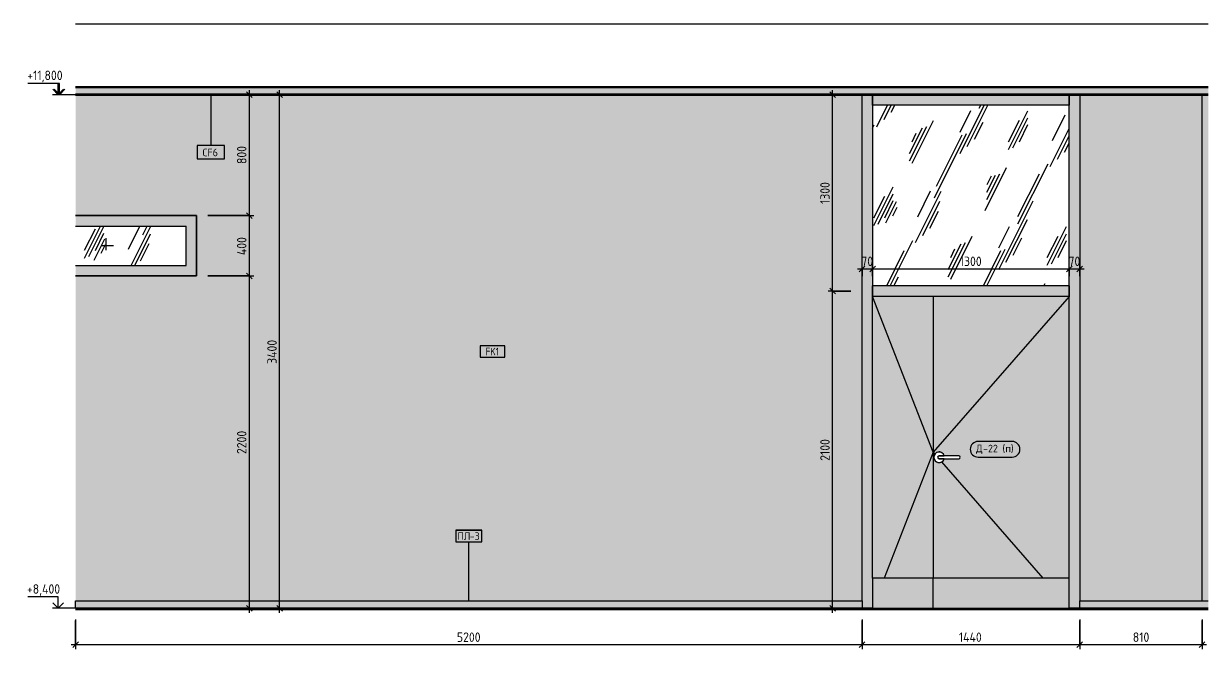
# Model space of a CAD drawing. Header units: millimetres. Extents: x 10426 to 43988, y -1987 to 12271.
# Drawn here: x 36154 to 43988, y 8128 to 12270 of the extents above; entities that cross this region are included whole.
import ezdxf

# ---------------------------------------------------------------- set-up
doc = ezdxf.new("R2010")
doc.units = ezdxf.units.MM
doc.linetypes.add('Штрих', pattern=[158.75, 79.375, -79.375])
for name, color, linetype, lineweight in [('A-ANNO-DIMS', 7, 'Continuous', 9), ('A-ANNO-DIMS-25', 7, 'Continuous', 9), ('A-CLNG-IDEN', 7, 'Continuous', 9), ('A-DETL', 7, 'Continuous', 9), ('A-DOOR', 7, 'Continuous', 9), ('A-DOOR-IDEN', 7, 'Continuous', 9), ('A-FLOR', 7, 'Continuous', 9), ('A-GENM', 7, 'Continuous', 9), ('A-GENM-IDEN', 7, 'Continuous', 9), ('A-GLAZ', 7, 'Continuous', 9), ('A-GLAZ-2', 7, 'Штрих', 9), ('A-GLAZ-CURT', 7, 'Continuous', 9), ('A-GLAZ-CWMG', 7, 'Continuous', 9), ('A-WALL-IDEN', 7, 'Continuous', 9), ('A-WALL-PATT', 7, 'Continuous', 9), ('G-ANNO-DIMS', 7, 'Continuous', 9), ('G-ANNO-DIMS-1', 7, 'Continuous', 20), ('I-WALL', 7, 'Continuous', 9)]:
    doc.layers.add(name, color=color, linetype=linetype, lineweight=lineweight)
for name, color, linetype, lineweight, true_color in [('A-CLNG-1', 7, 'Continuous', 9, 0x787878), ('A-CLNG-FNSH-1', 7, 'Continuous', 30, 0x3c3c3c), ('A-DETL-GENF-2', 7, 'Continuous', 9, 0xffffff), ('A-FLOR-FNSH-2', 7, 'Continuous', 30, 0x3c3c3c)]:
    doc.layers.add(name, color=color, linetype=linetype, lineweight=lineweight, true_color=true_color)
doc.styles.add('GOST Common_5', font='GOST_Common.ttf', dxfattribs={"height": 50})
doc.styles.add('GOST Common_6', font='GOST_Common.ttf', dxfattribs={"width": 0.9, "height": 50})
doc.styles.add('ISOCPEUR_3', font='isocpeur.ttf', dxfattribs={"width": 0.9, "height": 62.5})
doc.dimstyles.new('ISO-2_5_0_9К_БОЛЬШОЙ_1', dxfattribs={"dimscale": 304.8, "dimtxt": 62.248823, "dimasz": 0.123031, "dimexe": 0.098425, "dimexo": 0.246063, "dimgap": 0, "dimtad": 1, "dimdec": 0, "dimrnd": 10, "dimzin": 0, "dimdsep": 46, "dimtxsty": 'ISOCPEUR_3', "dimblk1": 'OBLIQUE', "dimblk2": 'OBLIQUE', "dimsah": 1, "dimcen": 0.09, "dimdle": 0.098425, "dimazin": 0, "dimtfac": 1, "dimtdec": 4, "dimtix": 1, "dimtmove": 0, "dimatfit": 3, "dimfxl": 1, "dimtvp": 1, "dimtolj": 1, "dimtzin": 0, "dimarcsym": 2})
pattern_1 = [(63.435, (-13467.1, 31.75), (-255.583, 766.747), [317.5, -190.5, 317.5, -190.5, -403.903]), (63.435, (-13467.1, 31.75), (-255.583, 766.747), [-1016, 127, -276.903]), (63.435, (-13483, 47.6), (-255.583, 766.747), [254, -317.5, 190.5, -190.5, -467.403]), (63.435, (-13483, 47.6), (-255.583, 766.747), [-952.5, 222.25, -245.153]), (63.435, (-13483, 95.25), (-255.583, 766.747), [190.5, -381, 127, -190.5, -530.903]), (63.435, (-13483, 95.25), (-255.583, 766.747), [-889, 285.75, -245.153]), (63.435, (-13435.35, 47.6), (-255.583, 766.747), [190.5, -381, 158.75, -6404.65]), (63.435, (-13387.7, 95.25), (-255.583, 766.747), [95.25, -476.25, 63.5, -6499.9]), (63.435, (-13467.1, 174.6), (-255.583, 766.747), [63.5, -476.25, 63.5, -254, -562.653]), (63.435, (-13467.1, 174.6), (-255.583, 766.747), [-857.25, 158.75, -403.903]), (63.435, (-13181.35, 127), (-255.583, 766.747), [317.5, -476.25, 381, -251.503]), (63.435, (-13181.35, 79.4), (-255.583, 766.747), [444.5, -317.5, 476.25, -188.003]), (63.435, (-13149.6, 95.25), (-255.583, 766.747), [508, -254, 381, -276.903]), (63.435, (-13102, 142.9), (-255.583, 766.747), [317.5, -444.5, 254, -403.903]), (63.435, (-13149.6, 238.1), (-255.583, 766.747), [158.75, -635, 190.5, -435.653]), (63.435, (-13054.35, 190.5), (-255.583, 766.747), [127, -635, 127, -530.903])]

# ---------------------------------------------------------------- blocks, each defined once
blk = doc.blocks.new('120_Окно_СКБ_1Ст - 120_Окно_СКБ_1Ст 400х1200 EI30-24228621-Развертка 3_44-2')
at = {"layer": 'A-GLAZ'}
blk.add_hatch(color=256, dxfattribs=at).paths.add_polyline_path([(-19409.5, 10600), (-19409.5, 11000), (-20209.9, 11000), (-20209.9, 10930), (-19479.5, 10930), (-19479.5, 10670), (-20209.9, 10670), (-20209.9, 10600), (-19479.5, 10600)])
h = blk.add_hatch(dxfattribs=at)
h.set_pattern_fill('FP_9', color=256, style=0, pattern_type=2)
h.set_pattern_definition(pattern_1)
h.paths.add_polyline_path([(-19956.8, 10670), (-19479.5, 10670), (-19479.5, 10930), (-20209.9, 10930), (-20209.9, 10670)])
for p, q in [((-19409.5, 11000), (-20209.9, 11000)), ((-19409.5, 10600), (-19409.5, 11000)), ((-20209.9, 10930), (-19479.5, 10930)), ((-19479.5, 10670), (-19479.5, 10930)), ((-20209.9, 10670), (-19479.5, 10670)), ((-20209.9, 10600), (-19409.5, 10600))]:
    blk.add_line(p, q, dxfattribs=at)
at = {"layer": 'A-GLAZ-2'}
for p, q in [((-20009.5, 10850), (-20009.5, 10750)), ((-19959.5, 10800), (-20059.5, 10800))]:
    blk.add_line(p, q, dxfattribs=at)
blk = doc.blocks.new('Плинтус - Плинтус темный _ст_школа_-33413072-Развертка 3_44-2')
at = {"layer": 'A-GENM'}
blk.add_hatch(color=256, dxfattribs=at).paths.add_polyline_path([(-15009.3, 8400), (-15009.3, 8450), (-20209.3, 8450), (-20209.3, 8400), (-15060.1, 8400)])
for p, q in [((-20209.3, 8450), (-15009.3, 8450)), ((-20209.3, 8400), (-20209.3, 8450)), ((-15009.3, 8450), (-15009.3, 8400))]:
    blk.add_line(p, q, dxfattribs=at)
blk = doc.blocks.new('Плинтус - Плинтус темный _ст_школа_-33413030-Развертка 3_44-2')
at = {"layer": 'A-GENM'}
blk.add_hatch(color=256, dxfattribs=at).paths.add_polyline_path([(-12719.4, 8400), (-12719.4, 8450), (-13569.3, 8450), (-13569.3, 8400), (-12760.5, 8400)])
for p, q in [((-13569.3, 8450), (-12719.4, 8450)), ((-13569.3, 8400), (-13569.3, 8450))]:
    blk.add_line(p, q, dxfattribs=at)
blk = doc.blocks.new('Прямоугольный импост - 50 x 70 мм-31927764-Развертка 3_44-2')
at = {"layer": 'A-GLAZ-CWMG'}
blk.add_hatch(color=256, dxfattribs=at).paths.add_polyline_path([(-15009.3, 8400), (-14958.3, 8400), (-14958.3, 8402), (-14939.3, 8402), (-14939.3, 10500), (-15009.3, 10500), (-15009.3, 8402)])
blk.add_line((-14939.3, 10500), (-14939.3, 10465), dxfattribs=at)
blk = doc.blocks.new('Дверь_Витражная_остекление_ - ДВН_ДАО_Главный вход_1200 в свету Д-22 _п_-31928779-Развертка 3_44-2')
at = {"layer": 'A-DOOR'}
blk.add_hatch(color=256, dxfattribs=at).paths.add_polyline_path([(-14580.6, 8600), (-14539.3, 8600), (-14539.3, 10465), (-14939.3, 10465), (-14939.3, 8600), (-14592, 8600)])
h = blk.add_hatch(color=256, dxfattribs=at)
h.paths.add_polyline_path([(-14539.3, 8600), (-13639.3, 8600), (-13639.3, 10465), (-14539.3, 10465), (-14539.3, 9363.8)])
h.paths.add_polyline_path([(-14499.3, 9365), (-14508.8, 9366.3), (-14517.1, 9369.9), (-14524.2, 9375.4), (-14529.7, 9382.7), (-14533.1, 9391), (-14534.3, 9400), (-14533, 9409.2), (-14529.6, 9417.5), (-14524, 9424.7), (-14515.9, 9430.7), (-14508.3, 9433.8), (-14499.3, 9435), (-14490.2, 9433.8), (-14481.8, 9430.3), (-14474.2, 9424.3), (-14469, 9417.5), (-14465.7, 9410), (-14367.9, 9409.8), (-14365.8, 9409.3), (-14364, 9408.4), (-14361.9, 9406.7), (-14360.6, 9405), (-14359.6, 9402.6), (-14359.3, 9400), (-14359.6, 9397.4), (-14361.1, 9394.3), (-14362.2, 9392.9), (-14364.8, 9391.1), (-14366.7, 9390.3), (-14370.4, 9390), (-14465.7, 9390), (-14469.4, 9381.7), (-14475.1, 9374.7), (-14482.4, 9369.3), (-14490.8, 9366), (-14499.3, 9365)])
for p, q in [((-14939.3, 8600), (-14939.3, 10465)), ((-14539.3, 10465), (-14939.3, 10465)), ((-13639.3, 10465), (-14539.3, 9432.5)), ((-14539.3, 10465), (-14539.3, 8600)), ((-14539.3, 9432.5), (-14528, 9419.6)), ((-14369.3, 9410), (-14499.3, 9410)), ((-14499.3, 9410), (-14465.7, 9410)), ((-14499.3, 9390), (-14369.3, 9390)), ((-14465.7, 9390), (-14499.3, 9390)), ((-14483.8, 9368.8), (-13813.6, 8600))]:
    blk.add_line(p, q, dxfattribs=at)
for centre, radius, start, end in [((-14499.3, 9400), 35, 16.60155, 180), ((-14499.3, 9400), 35, 164.78692, 165), ((-14499.3, 9400), 35, 120, 120.63567), ((-14499.3, 9400), 10, 90, 270), ((-14499.3, 9400), 10, 90, 270), ((-14499.3, 9400), 35, 98.57665, 105), ((-14499.3, 9400), 35, 83.54466, 90), ((-14499.3, 9400), 35, 68.54049, 75.51214), ((-14499.3, 9400), 35, 53.55435, 60.58518), ((-14499.3, 9400), 35, 38.58053, 45.65819), ((-14499.3, 9400), 35, 23.61551, 30.73116), ((-14369.3, 9400), 10, 270, 90), ((-14499.3, 9400), 35, 180, 343.39845), ((-14499.3, 9400), 35, 239.36433, 240), ((-14499.3, 9400), 35, 255, 261.42335), ((-14499.3, 9400), 35, 270, 276.45534), ((-14499.3, 9400), 35, 284.48786, 291.45951), ((-14499.3, 9400), 35, 299.41482, 306.44565), ((-14499.3, 9400), 35, 314.34181, 321.41947), ((-14499.3, 9400), 35, 329.26884, 336.38449)]:
    blk.add_arc(centre, radius, start, end, dxfattribs=at)
blk = doc.blocks.new('Прямоугольный импост - 50 x 70 мм-31928777-Развертка 3_44-2')
at = {"layer": 'A-GLAZ-CWMG'}
blk.add_hatch(color=256, dxfattribs=at).paths.add_polyline_path([(-13686.8, 11730), (-13639.3, 11730), (-13639.3, 11800), (-14939.3, 11800), (-14939.3, 11730), (-14592, 11730)])
for p, q in [((-14939.3, 11730), (-14939.3, 11800)), ((-13639.3, 11800), (-13639.3, 11730)), ((-13639.3, 11730), (-14939.3, 11730))]:
    blk.add_line(p, q, dxfattribs=at)
blk = doc.blocks.new('Системная панель - Стекло - 40мм-32261946-Развертка 3_44-2')
at = {"layer": 'A-GLAZ-CURT'}
h = blk.add_hatch(dxfattribs=at)
h.set_pattern_fill('FP_9', color=256, style=0, pattern_type=2)
h.set_pattern_definition(pattern_1)
h.paths.add_polyline_path([(-13639.3, 10535), (-13639.3, 11730), (-14939.3, 11730), (-14939.3, 10535), (-14539.3, 10535)])
blk = doc.blocks.new('Прямоугольный импост - 50 x 70 мм-31701779-Развертка 3_44-2')
at = {"layer": 'A-GLAZ-CWMG'}
blk.add_hatch(color=256, dxfattribs=at).paths.add_polyline_path([(-13584.2, 8400), (-13569.3, 8400), (-13569.3, 10500), (-13639.3, 10500), (-13639.3, 8402), (-13584.2, 8402), (-13584.2, 8400.1)])
blk.add_line((-13639.3, 8600), (-13639.3, 10500), dxfattribs=at)
blk = doc.blocks.new('Прямоугольный импост - 50 x 70 мм-31928778-Развертка 3_44-2')
at = {"layer": 'A-GLAZ-CWMG'}
blk.add_hatch(color=256, dxfattribs=at).paths.add_polyline_path([(-14939.3, 10465), (-13639.3, 10465), (-13639.3, 10535), (-14939.3, 10535), (-14939.3, 10500)])
for p, q in [((-14939.3, 10465), (-14939.3, 10535)), ((-13639.3, 10535), (-14939.3, 10535)), ((-13639.3, 10535), (-13639.3, 10465)), ((-13639.3, 10465), (-14539.3, 10465))]:
    blk.add_line(p, q, dxfattribs=at)
blk = doc.blocks.new('Прямоугольный импост - 50 x 70 мм-32261947-Развертка 3_44-2')
at = {"layer": 'A-GLAZ-CWMG'}
blk.add_hatch(color=256, dxfattribs=at).paths.add_polyline_path([(-14939.3, 10500), (-14939.3, 11800), (-15009.3, 11800), (-15009.3, 10500)])
blk.add_line((-14939.3, 11800), (-14939.3, 10500), dxfattribs=at)
blk = doc.blocks.new('Прямоугольный импост - 50 x 70 мм-32257330-Развертка 3_44-2')
at = {"layer": 'A-GLAZ-CWMG'}
blk.add_hatch(color=256, dxfattribs=at).paths.add_polyline_path([(-13569.3, 10500), (-13569.3, 11800), (-13639.3, 11800), (-13639.3, 10500)])
blk.add_line((-13639.3, 10500), (-13639.3, 11800), dxfattribs=at)
blk = doc.blocks.new('Высотные отметки - Стрелка_Верх-17668718-Развертка 3_44-2')
at = {"layer": 'G-ANNO-DIMS'}
for p, q in [((-20324.9, 11875), (-20524.9, 11875)), ((-20324.9, 11800), (-20324.9, 11875)), ((-20287, 11800), (-20362, 11800))]:
    blk.add_line(p, q, dxfattribs=at)
at = {"layer": 'G-ANNO-DIMS-1'}
for q in [(-20360.3, 11835.4), (-20289.6, 11835.4)]:
    blk.add_line((-20324.9, 11800), q, dxfattribs=at)
blk = doc.blocks.new('М_стена_0001 - Типоразмер_без рамки-25382661-Развертка 3_44-2')
at = {"layer": 'A-WALL-IDEN'}
for p, q in [((-17371.5, 10138.1), (-17534.7, 10138.1)), ((-17534.7, 10138.1), (-17534.7, 10063.1)), ((-17371.5, 10063.1), (-17371.5, 10138.1)), ((-17534.7, 10063.1), (-17371.5, 10063.1))]:
    blk.add_line(p, q, dxfattribs=at)
blk = doc.blocks.new('М_потолков - Марка_ Имя типа-25382930-Развертка 3_44-2')
at = {"layer": 'A-CLNG-IDEN'}
for p, q in [((-19224.4, 11464.4), (-19405.6, 11464.4)), ((-19405.6, 11464.4), (-19405.6, 11375)), ((-19224.4, 11375), (-19224.4, 11464.4)), ((-19405.6, 11375), (-19224.4, 11375))]:
    blk.add_line(p, q, dxfattribs=at)
blk = doc.blocks.new('Mark Reiling - Mark Reiling-26174330-Развертка 3_44-2')
at = {"layer": 'A-GENM-IDEN'}
for p, q in [((-17696, 8917.8), (-17696, 8839)), ((-17696, 8917.8), (-17522.5, 8917.8)), ((-17522.5, 8917.8), (-17696, 8917.8)), ((-17696, 8917.8), (-17696, 8839)), ((-17522.5, 8839), (-17522.5, 8917.8)), ((-17522.5, 8839), (-17522.5, 8917.8)), ((-17696, 8839), (-17522.5, 8839)), ((-17696, 8839), (-17522.5, 8839))]:
    blk.add_line(p, q, dxfattribs=at)
blk = doc.blocks.new('DIMBLOCK17-Развертка 3_44-2')
at = {"layer": 'A-ANNO-DIMS-25'}
for p, q in [((37372.9, 10600), (37676.7, 10600)), ((37646.7, 10600), (37372.9, 10600)), ((37646.7, 8370), (37646.7, 10600)), ((37695.2, 8400), (37616.7, 8400)), ((37646.7, 8400), (37695.2, 8400))]:
    blk.add_line(p, q, dxfattribs=at)
at = {"layer": 'A-ANNO-DIMS-25', "lineweight": 20}
for p, q in [((37646.7, 10600), (37628, 10618.8)), ((37646.7, 10600), (37665.5, 10581.2)), ((37646.7, 8400), (37628, 8418.7)), ((37646.7, 8400), (37665.5, 8381.2))]:
    blk.add_line(p, q, dxfattribs=at)
at = {"layer": 'A-ANNO-DIMS-25', "color": 0, "insert": (37565.1, 9421), "char_height": 62.5, "width": 189.619, "attachment_point": 1, "rotation": 90, "line_spacing_factor": 1.149209, "style": 'ISOCPEUR_3'}
blk.add_mtext('2200', dxfattribs=at)
blk = doc.blocks.new('_Oblique')
at = {"color": 0, "linetype": 'ByBlock', "lineweight": -2}
blk.add_line((-0.5, -0.5), (0.5, 0.5), dxfattribs=at)
blk = doc.blocks.new('DIMBLOCK18-Развертка 3_44-2')
at = {"layer": 'A-ANNO-DIMS-25'}
for p, q in [((37372.9, 11000), (37676.7, 11000)), ((37646.7, 11000), (37372.9, 11000)), ((37646.7, 10600), (37646.7, 11000)), ((37372.9, 10600), (37676.7, 10600)), ((37646.7, 10600), (37372.9, 10600))]:
    blk.add_line(p, q, dxfattribs=at)
at = {"layer": 'A-ANNO-DIMS-25', "lineweight": 20}
for p, q in [((37646.7, 11000), (37628, 11018.7)), ((37646.7, 11000), (37665.5, 10981.2)), ((37646.7, 10600), (37628, 10618.8)), ((37646.7, 10600), (37665.5, 10581.2))]:
    blk.add_line(p, q, dxfattribs=at)
at = {"layer": 'A-ANNO-DIMS-25', "color": 0, "insert": (37565.1, 10737.8), "char_height": 62.5, "width": 149.397, "attachment_point": 1, "rotation": 90, "line_spacing_factor": 1.149209, "style": 'ISOCPEUR_3'}
blk.add_mtext('400', dxfattribs=at)
blk = doc.blocks.new('DIMBLOCK19-Развертка 3_44-2')
at = {"layer": 'A-ANNO-DIMS-25'}
for p, q in [((37646.7, 11000), (37646.7, 11830)), ((37695.2, 11800), (37616.7, 11800)), ((37646.7, 11800), (37695.2, 11800)), ((37372.9, 11000), (37676.7, 11000)), ((37646.7, 11000), (37372.9, 11000))]:
    blk.add_line(p, q, dxfattribs=at)
at = {"layer": 'A-ANNO-DIMS-25', "lineweight": 20}
for p, q in [((37646.7, 11800), (37628, 11818.8)), ((37646.7, 11800), (37665.5, 11781.2)), ((37646.7, 11000), (37628, 11018.7)), ((37646.7, 11000), (37665.5, 10981.2))]:
    blk.add_line(p, q, dxfattribs=at)
at = {"layer": 'A-ANNO-DIMS-25', "color": 0, "insert": (37565.1, 11340.7), "char_height": 62.5, "width": 142.215, "attachment_point": 1, "rotation": 90, "line_spacing_factor": 1.149209, "style": 'ISOCPEUR_3'}
blk.add_mtext('800', dxfattribs=at)
blk = doc.blocks.new('DIMBLOCK20-Развертка 3_44-2')
at = {"layer": 'A-ANNO-DIMS-25'}
for p, q in [((41698.1, 10598.1), (41698.1, 10676.6)), ((41768.1, 10598.1), (41768.1, 10676.6)), ((41668.1, 10646.6), (41768.1, 10646.6)), ((41698.1, 10646.6), (41698.1, 10598.1)), ((41768.1, 10646.6), (41768.1, 10598.1))]:
    blk.add_line(p, q, dxfattribs=at)
at = {"layer": 'A-ANNO-DIMS-25', "lineweight": 20}
for p, q in [((41698.1, 10646.6), (41716.9, 10665.3)), ((41768.1, 10646.6), (41786.9, 10665.3)), ((41698.1, 10646.6), (41679.4, 10627.8)), ((41768.1, 10646.6), (41749.4, 10627.8))]:
    blk.add_line(p, q, dxfattribs=at)
at = {"layer": 'A-ANNO-DIMS-25', "color": 0, "insert": (41693.6, 10728.2), "char_height": 62.5, "width": 94.81, "attachment_point": 1, "line_spacing_factor": 1.149209, "style": 'ISOCPEUR_3'}
blk.add_mtext('70', dxfattribs=at)
blk = doc.blocks.new('DIMBLOCK21-Развертка 3_44-2')
at = {"layer": 'A-ANNO-DIMS-25'}
for p, q in [((41768.1, 10598.1), (41768.1, 10676.6)), ((43068.1, 10598.1), (43068.1, 10676.6)), ((41768.1, 10646.6), (43068.1, 10646.6)), ((41768.1, 10646.6), (41768.1, 10598.1)), ((43068.1, 10646.6), (43068.1, 10598.1))]:
    blk.add_line(p, q, dxfattribs=at)
at = {"layer": 'A-ANNO-DIMS-25', "lineweight": 20}
for p, q in [((41768.1, 10646.6), (41786.9, 10665.3)), ((43068.1, 10646.6), (43086.9, 10665.3)), ((41768.1, 10646.6), (41749.4, 10627.8)), ((43068.1, 10646.6), (43049.4, 10627.8))]:
    blk.add_line(p, q, dxfattribs=at)
at = {"layer": 'A-ANNO-DIMS-25', "color": 0, "insert": (42344.5, 10728.2), "char_height": 62.5, "width": 176.691, "attachment_point": 1, "line_spacing_factor": 1.149209, "style": 'ISOCPEUR_3'}
blk.add_mtext('1300', dxfattribs=at)
blk = doc.blocks.new('DIMBLOCK22-Развертка 3_44-2')
at = {"layer": 'A-ANNO-DIMS-25'}
for p, q in [((43068.1, 10598.1), (43068.1, 10676.6)), ((43138.1, 10598.1), (43138.1, 10676.6)), ((43068.1, 10646.6), (43168.1, 10646.6)), ((43068.1, 10646.6), (43068.1, 10598.1)), ((43138.1, 10646.6), (43138.1, 10598.1))]:
    blk.add_line(p, q, dxfattribs=at)
at = {"layer": 'A-ANNO-DIMS-25', "lineweight": 20}
for p, q in [((43068.1, 10646.6), (43086.9, 10665.3)), ((43138.1, 10646.6), (43156.9, 10665.3)), ((43068.1, 10646.6), (43049.4, 10627.8)), ((43138.1, 10646.6), (43119.4, 10627.8))]:
    blk.add_line(p, q, dxfattribs=at)
at = {"layer": 'A-ANNO-DIMS-25', "color": 0, "insert": (43063.6, 10728.2), "char_height": 62.5, "width": 94.81, "attachment_point": 1, "line_spacing_factor": 1.149209, "style": 'ISOCPEUR_3'}
blk.add_mtext('70', dxfattribs=at)
blk = doc.blocks.new('DIMBLOCK23-Развертка 3_44-2')
at = {"layer": 'A-ANNO-DIMS-25'}
for p, q in [((41623.1, 10500), (41473.7, 10500)), ((41503.7, 8370), (41503.7, 10500)), ((41503.7, 10500), (41623.1, 10500)), ((41552.1, 8400), (41473.7, 8400)), ((41503.7, 8400), (41552.1, 8400))]:
    blk.add_line(p, q, dxfattribs=at)
at = {"layer": 'A-ANNO-DIMS-25', "lineweight": 20}
for p, q in [((41503.7, 10500), (41484.9, 10518.8)), ((41503.7, 10500), (41522.4, 10481.2)), ((41503.7, 8400), (41484.9, 8418.7)), ((41503.7, 8400), (41522.4, 8381.2))]:
    blk.add_line(p, q, dxfattribs=at)
at = {"layer": 'A-ANNO-DIMS-25', "color": 0, "insert": (41422, 9376.4), "char_height": 62.5, "width": 176.691, "attachment_point": 1, "rotation": 90, "line_spacing_factor": 1.149209, "style": 'ISOCPEUR_3'}
blk.add_mtext('2100', dxfattribs=at)
blk = doc.blocks.new('DIMBLOCK24-Развертка 3_44-2')
at = {"layer": 'A-ANNO-DIMS-25'}
for p, q in [((41503.7, 10500), (41503.7, 11830)), ((41552.1, 11800), (41473.7, 11800)), ((41503.7, 11800), (41552.1, 11800)), ((41623.1, 10500), (41473.7, 10500)), ((41503.7, 10500), (41623.1, 10500))]:
    blk.add_line(p, q, dxfattribs=at)
at = {"layer": 'A-ANNO-DIMS-25', "lineweight": 20}
for p, q in [((41503.7, 11800), (41484.9, 11818.8)), ((41503.7, 11800), (41522.4, 11781.2)), ((41503.7, 10500), (41484.9, 10518.8)), ((41503.7, 10500), (41522.4, 10481.2))]:
    blk.add_line(p, q, dxfattribs=at)
at = {"layer": 'A-ANNO-DIMS-25', "color": 0, "insert": (41422, 11076.4), "char_height": 62.5, "width": 176.691, "attachment_point": 1, "rotation": 90, "line_spacing_factor": 1.149209, "style": 'ISOCPEUR_3'}
blk.add_mtext('1300', dxfattribs=at)
blk = doc.blocks.new('М_двери - Типоразмер_рамка-25223575-Развертка 3_44-2')
at = {"layer": 'A-DOOR-IDEN'}
for p, q in [((-14016.9, 9504.5), (-14241.7, 9504.5)), ((-14241.7, 9400.5), (-14016.9, 9400.5))]:
    blk.add_line(p, q, dxfattribs=at)
for centre, start, end in [((-14241.7, 9452.5), 90, 270), ((-14016.9, 9452.5), 270, 90)]:
    blk.add_arc(centre, 52, start, end, dxfattribs=at)
blk = doc.blocks.new('DIMBLOCK25-Развертка 3_44-2')
at = {"layer": 'A-ANNO-DIMS-25'}
for p, q in [((43138.1, 8325), (43138.1, 8128.4)), ((43138.1, 8158.4), (43138.1, 8320)), ((43946.9, 8325), (43946.9, 8128.4)), ((43946.9, 8158.4), (43946.9, 8320)), ((43976.9, 8158.4), (43138.1, 8158.4))]:
    blk.add_line(p, q, dxfattribs=at)
at = {"layer": 'A-ANNO-DIMS-25', "lineweight": 20}
for p, q in [((43138.1, 8158.4), (43119.4, 8139.7)), ((43138.1, 8158.4), (43156.9, 8177.2)), ((43946.9, 8158.4), (43928.1, 8139.7)), ((43946.9, 8158.4), (43965.6, 8177.2))]:
    blk.add_line(p, q, dxfattribs=at)
at = {"layer": 'A-ANNO-DIMS-25', "color": 0, "insert": (43488.6, 8240.1), "char_height": 62.5, "width": 129.286, "attachment_point": 1, "line_spacing_factor": 1.149209, "style": 'ISOCPEUR_3'}
blk.add_mtext('810', dxfattribs=at)
blk = doc.blocks.new('DIMBLOCK26-Развертка 3_44-2')
at = {"layer": 'A-ANNO-DIMS-25'}
for p, q in [((41698.1, 8325), (41698.1, 8128.4)), ((41698.1, 8158.4), (41698.1, 8320)), ((43138.1, 8325), (43138.1, 8128.4)), ((43138.1, 8158.4), (43138.1, 8320)), ((43138.1, 8158.4), (41698.1, 8158.4))]:
    blk.add_line(p, q, dxfattribs=at)
at = {"layer": 'A-ANNO-DIMS-25', "lineweight": 20}
for p, q in [((41698.1, 8158.4), (41679.4, 8139.7)), ((41698.1, 8158.4), (41716.9, 8177.2)), ((43138.1, 8158.4), (43119.4, 8139.7)), ((43138.1, 8158.4), (43156.9, 8177.2))]:
    blk.add_line(p, q, dxfattribs=at)
at = {"layer": 'A-ANNO-DIMS-25', "color": 0, "insert": (42338.5, 8240.1), "char_height": 62.5, "width": 191.056, "attachment_point": 1, "line_spacing_factor": 1.149209, "style": 'ISOCPEUR_3'}
blk.add_mtext('1440', dxfattribs=at)
blk = doc.blocks.new('DIMBLOCK27-Развертка 3_44-2')
at = {"layer": 'A-ANNO-DIMS-25'}
for p, q in [((36498.1, 8325), (36498.1, 8128.4)), ((36498.1, 8158.4), (36498.1, 8320)), ((41698.1, 8325), (41698.1, 8128.4)), ((41698.1, 8158.4), (41698.1, 8320)), ((41698.1, 8158.4), (36468.1, 8158.4))]:
    blk.add_line(p, q, dxfattribs=at)
at = {"layer": 'A-ANNO-DIMS-25', "lineweight": 20}
for p, q in [((36498.1, 8158.4), (36479.4, 8139.7)), ((36498.1, 8158.4), (36516.9, 8177.2)), ((41698.1, 8158.4), (41679.4, 8139.7)), ((41698.1, 8158.4), (41716.9, 8177.2))]:
    blk.add_line(p, q, dxfattribs=at)
at = {"layer": 'A-ANNO-DIMS-25', "color": 0, "insert": (39019.1, 8240.1), "char_height": 62.5, "width": 189.619, "attachment_point": 1, "line_spacing_factor": 1.149209, "style": 'ISOCPEUR_3'}
blk.add_mtext('5200', dxfattribs=at)
blk = doc.blocks.new('DIMBLOCK28-Развертка 3_44-2')
at = {"layer": 'A-ANNO-DIMS-25'}
for p, q in [((37846.7, 8370), (37846.7, 11830)), ((37895.2, 11800), (37816.7, 11800)), ((37846.7, 11800), (37895.2, 11800)), ((37895.2, 8400), (37816.7, 8400)), ((37846.7, 8400), (37895.2, 8400))]:
    blk.add_line(p, q, dxfattribs=at)
at = {"layer": 'A-ANNO-DIMS-25', "lineweight": 20}
for p, q in [((37846.7, 11800), (37828, 11818.8)), ((37846.7, 11800), (37865.5, 11781.2)), ((37846.7, 8400), (37828, 8418.7)), ((37846.7, 8400), (37865.5, 8381.2))]:
    blk.add_line(p, q, dxfattribs=at)
at = {"layer": 'A-ANNO-DIMS-25', "color": 0, "insert": (37765.1, 10018), "char_height": 62.5, "width": 196.802, "attachment_point": 1, "rotation": 90, "line_spacing_factor": 1.149209, "style": 'ISOCPEUR_3'}
blk.add_mtext('3400', dxfattribs=at)

msp = doc.modelspace()

# ---------------------------------------------------------------- hatches: boundary and pattern name
at = {"layer": 'A-CLNG-1'}
msp.add_hatch(color=256, dxfattribs=at).paths.add_polyline_path([(42115.4, 11800), (43988, 11800), (43988, 11850), (36497.5, 11850), (36497.5, 11800), (41698.1, 11800)])
at = {"layer": 'A-DETL-GENF-2'}
for points in [[(41768.1, 8400), (42168.1, 8400), (42168.1, 8600), (41768.1, 8600), (41768.1, 8400.7)], [(43051.7, 8400), (43068.1, 8400), (43068.1, 8600), (42168.1, 8600), (42168.1, 8400), (43010.2, 8400)]]:
    msp.add_hatch(color=256, dxfattribs=at).paths.add_polyline_path(points)
at = {"layer": 'A-FLOR'}
for points in [[(41768.1, 8400), (41768.1, 8402), (41749.1, 8402), (41749.1, 8400)], [(43123.2, 8400), (43123.2, 8402), (43068.1, 8402), (43068.1, 8400)]]:
    msp.add_hatch(color=256, dxfattribs=at).paths.add_polyline_path(points)
at = {"layer": 'A-WALL-PATT'}
h = msp.add_hatch(color=256, dxfattribs=at)
h.paths.add_polyline_path([(36497.5, 8400), (36498.1, 8400), (36498.1, 8450), (41698.1, 8450), (41698.1, 11800), (36497.5, 11800), (36497.5, 11000), (37297.9, 11000), (37297.9, 10600), (36497.5, 10600), (36497.5, 10050)])
h.paths.add_polyline_path([(43204.2, 8450), (43946.9, 8450), (43946.9, 11800), (43138.1, 11800), (43138.1, 8450), (43186, 8450)])
msp.add_hatch(color=256, dxfattribs=at).paths.add_polyline_path([(43988, 8450), (43988, 11800), (43946.9, 11800), (43946.9, 8450), (43976.5, 8450)])

# ---------------------------------------------------------------- linework, layer by layer
at = {"layer": 'A-CLNG-FNSH-1'}
for p, q in [((43988, 11850), (36497.5, 11850)), ((43988, 11801), (36497.5, 11801)), ((36497.5, 11800), (43988, 11800))]:
    msp.add_line(p, q, dxfattribs=at)
at = {"layer": 'A-CLNG-IDEN'}
msp.add_line((37392.4, 11800), (37392.4, 11464.4), dxfattribs=at)
at = {"layer": 'A-DETL'}
for p, q in [((42168.1, 9432.5), (41768.1, 10465)), ((42168.1, 9432.5), (41845.6, 8600)), ((42168.1, 8600), (41768.1, 8600)), ((41768.1, 8600), (41768.1, 8400)), ((43068.1, 8600), (42168.1, 8600)), ((42168.1, 8400), (42168.1, 8600)), ((43068.1, 8400), (43068.1, 8600)), ((41768.1, 8400), (42168.1, 8400)), ((42168.1, 8400), (43068.1, 8400))]:
    msp.add_line(p, q, dxfattribs=at)
at = {"layer": 'A-FLOR'}
for p, q in [((36497.5, 12270), (43988, 12270)), ((41768.1, 8400), (36497.5, 8400)), ((41749.1, 8402), (41768.1, 8402)), ((41749.1, 8400), (41749.1, 8402)), ((43068.1, 8402), (43123.2, 8402)), ((43988, 8400), (43068.1, 8400)), ((43123.2, 8402), (43123.2, 8400))]:
    msp.add_line(p, q, dxfattribs=at)
at = {"layer": 'A-FLOR-FNSH-2'}
msp.add_line((43988, 8395), (36497.5, 8395), dxfattribs=at)
at = {"layer": 'A-GENM-IDEN'}
msp.add_line((39098.1, 8450), (39098.1, 8838), dxfattribs=at)
at = {"layer": 'G-ANNO-DIMS'}
for p, q in [((36592.9, 11800), (36382.4, 11800)), ((36614.1, 11800), (36390.7, 11800)), ((36678, 8400), (36382.5, 8400))]:
    msp.add_line(p, q, dxfattribs=at)
at = {"layer": 'I-WALL'}
for p, q in [((41698.1, 8450), (41698.1, 11800)), ((43138.1, 11800), (43138.1, 8450)), ((43946.9, 8450), (43946.9, 11800)), ((36497.5, 11000), (37297.9, 11000)), ((37297.9, 11000), (37297.9, 10600)), ((37297.9, 10600), (36497.5, 10600))]:
    msp.add_line(p, q, dxfattribs=at)

# ---------------------------------------------------------------- block references
at = {"layer": 'A-CLNG-IDEN'}
msp.add_blockref('М_потолков - Марка_ Имя типа-25382930-Развертка 3_44-2', (56707.4, 0), dxfattribs=at)
at = {"layer": 'A-DOOR'}
msp.add_blockref('Дверь_Витражная_остекление_ - ДВН_ДАО_Главный вход_1200 в свету Д-22 _п_-31928779-Развертка 3_44-2', (56707.4, 0), dxfattribs=at)
at = {"layer": 'A-DOOR-IDEN'}
msp.add_blockref('М_двери - Типоразмер_рамка-25223575-Развертка 3_44-2', (56707.4, 0), dxfattribs=at)
at = {"layer": 'A-GENM'}
for name in ['Плинтус - Плинтус темный _ст_школа_-33413072-Развертка 3_44-2', 'Плинтус - Плинтус темный _ст_школа_-33413030-Развертка 3_44-2']:
    msp.add_blockref(name, (56707.4, 0), dxfattribs=at)
at = {"layer": 'A-GENM-IDEN'}
msp.add_blockref('Mark Reiling - Mark Reiling-26174330-Развертка 3_44-2', (56707.4, 0), dxfattribs=at)
at = {"layer": 'A-GLAZ'}
msp.add_blockref('120_Окно_СКБ_1Ст - 120_Окно_СКБ_1Ст 400х1200 EI30-24228621-Развертка 3_44-2', (56707.4, 0), dxfattribs=at)
at = {"layer": 'A-GLAZ-CURT'}
msp.add_blockref('Системная панель - Стекло - 40мм-32261946-Развертка 3_44-2', (56707.4, 0), dxfattribs=at)
at = {"layer": 'A-GLAZ-CWMG'}
for name in ['Прямоугольный импост - 50 x 70 мм-32261947-Развертка 3_44-2', 'Прямоугольный импост - 50 x 70 мм-31928777-Развертка 3_44-2', 'Прямоугольный импост - 50 x 70 мм-32257330-Развертка 3_44-2', 'Прямоугольный импост - 50 x 70 мм-31927764-Развертка 3_44-2', 'Прямоугольный импост - 50 x 70 мм-31928778-Развертка 3_44-2', 'Прямоугольный импост - 50 x 70 мм-31701779-Развертка 3_44-2']:
    msp.add_blockref(name, (56707.4, 0), dxfattribs=at)
at = {"layer": 'A-WALL-IDEN'}
msp.add_blockref('М_стена_0001 - Типоразмер_без рамки-25382661-Развертка 3_44-2', (56707.4, 0), dxfattribs=at)
at = {"layer": 'G-ANNO-DIMS'}
for p in [(56707.4, 0), (56707.4, -3400)]:
    msp.add_blockref('Высотные отметки - Стрелка_Верх-17668718-Развертка 3_44-2', p, dxfattribs=at)

# ---------------------------------------------------------------- texts
at = {"layer": 'A-CLNG-IDEN', "insert": (37335.9, 11442.3), "char_height": 50, "width": 132.278, "attachment_point": 1, "style": 'GOST Common_5'}
msp.add_mtext('CF6', dxfattribs=at)
at = {"layer": 'A-DOOR-IDEN', "char_height": 50, "attachment_point": 1, "style": 'GOST Common_5'}
for s, insert, width in [('\\fGOST Common|b0|i0|c204|p34|;Д', (42452.5, 9482.8), 56.118), ('-22 (', (42498.8, 9482.8), 178.375), ('\\fGOST Common|b0|i0|c204|p34|;)', (42682.4, 9482.8), 24.051), ('\\fGOST Common|b0|i0|c204|p34|;п', (42646, 9482.8), 44.093)]:
    msp.add_mtext(s, dxfattribs=dict(at, insert=insert, width=width))
at = {"layer": 'A-GENM-IDEN', "char_height": 50, "attachment_point": 1, "style": 'GOST Common_5'}
for s, insert, width in [('ПЛ', (39023, 8902.8), 98.207), ('-3', (39104, 8902.8), 86.181)]:
    msp.add_mtext(s, dxfattribs=dict(at, insert=insert, width=width))
at = {"layer": 'A-WALL-IDEN', "insert": (39209.4, 10124.5), "char_height": 50, "width": 111.835, "attachment_point": 1, "style": 'GOST Common_6'}
msp.add_mtext('FK1', dxfattribs=at)

# ---------------------------------------------------------------- dimensions: what is measured, and where the dimension line sits
at = {"layer": 'A-ANNO-DIMS'}
for base, p1, p2, override, picture, middle in [((37646.7, 11800), (37297.9, 11000), (37620.2, 11800), {"dimpost": '<>', "dimfxl": 862.493945}, 'DIMBLOCK19-Развертка 3_44-2', (37615.5, 11400)), ((37846.7, 11800), (37820.2, 8400), (37820.2, 11800), {"dimpost": '<>', "dimfxl": 3400}, 'DIMBLOCK28-Развертка 3_44-2', (37815.5, 10100)), ((41503.7, 11800), (41698.1, 10500), (41477.1, 11800), {"dimpost": '<>', "dimfxl": 1318.644552}, 'DIMBLOCK24-Развертка 3_44-2', (41472.4, 11150)), ((37646.7, 11000), (37297.9, 10600), (37297.9, 11000), {"dimpost": '<>', "dimfxl": 400}, 'DIMBLOCK18-Развертка 3_44-2', (37615.5, 10800)), ((37646.7, 10600), (37620.2, 8400), (37297.9, 10600), {"dimpost": '<>', "dimfxl": 2223.487307}, 'DIMBLOCK17-Развертка 3_44-2', (37615.5, 9500)), ((41503.7, 10500), (41477.1, 8400), (41698.1, 10500), {"dimpost": '<>', "dimfxl": 2111.592635}, 'DIMBLOCK23-Развертка 3_44-2', (41472.4, 9450))]:
    dim = msp.add_linear_dim(base=base, p1=p1, p2=p2, angle=90, dimstyle='ISO-2_5_0_9К_БОЛЬШОЙ_1', override=override, dxfattribs=at)
    dim.commit()
    dim.dimension.update_dxf_attribs({"geometry": picture, "text_midpoint": middle})
for base, p1, p2, override, picture, middle in [((41768.1, 10646.6), (41698.1, 10673.1), (41768.1, 10673.1), {"dimpost": '<>', "dimfxl": 70}, 'DIMBLOCK20-Развертка 3_44-2', (41733.1, 10677.8)), ((43068.1, 10646.6), (41768.1, 10673.1), (43068.1, 10673.1), {"dimpost": '<>', "dimfxl": 1300}, 'DIMBLOCK21-Развертка 3_44-2', (42418.1, 10677.8)), ((43138.1, 10646.6), (43068.1, 10673.1), (43138.1, 10673.1), {"dimpost": '<>', "dimfxl": 70}, 'DIMBLOCK22-Развертка 3_44-2', (43103.1, 10677.8)), ((36498.1, 8158.4), (41698.1, 8400), (36498.1, 8400), {"dimpost": '<>', "dimfxl": 5200}, 'DIMBLOCK27-Развертка 3_44-2', (39098.1, 8189.7)), ((41698.1, 8158.4), (43138.1, 8400), (41698.1, 8400), {"dimpost": '<>', "dimfxl": 1440}, 'DIMBLOCK26-Развертка 3_44-2', (42418.1, 8189.7)), ((43138.1, 8158.4), (43946.9, 8400), (43138.1, 8400), {"dimpost": '<>', "dimfxl": 808.786839}, 'DIMBLOCK25-Развертка 3_44-2', (43542.5, 8189.7))]:
    dim = msp.add_linear_dim(base=base, p1=p1, p2=p2, dimstyle='ISO-2_5_0_9К_БОЛЬШОЙ_1', override=override, dxfattribs=at)
    dim.commit()
    dim.dimension.update_dxf_attribs({"geometry": picture, "text_midpoint": middle})

# ---------------------------------------------------------------- next in the draw order: texts
at = {"layer": 'G-ANNO-DIMS', "char_height": 62.5, "attachment_point": 1, "line_spacing_factor": 1.149209, "style": 'ISOCPEUR_3', "bg_fill": 3, "box_fill_scale": 1.25, "bg_fill_color": 256, "bg_fill_true_color": 13158600, "bg_fill_transparency": 0}
for s, insert, width in [('+11,800', (36170.1, 11959.2), 275.62), ('+8,400', (36176, 8559.2), 261.428)]:
    msp.add_mtext(s, dxfattribs=dict(at, insert=insert, width=width))

# ---------------------------------------------------------------- next in the draw order: block references
at = {"layer": 'G-ANNO-DIMS'}
msp.add_blockref('Высотные отметки - Стрелка_Верх-17668718-Развертка 3_44-2', (56715.7, 0), dxfattribs=at)

# ---------------------------------------------------------------- next in the draw order: texts
at = {"layer": 'G-ANNO-DIMS', "insert": (36178.4, 11959.2), "char_height": 62.5, "width": 275.62, "attachment_point": 1, "line_spacing_factor": 1.149209, "style": 'ISOCPEUR_3', "bg_fill": 3, "box_fill_scale": 1.25, "bg_fill_color": 256, "bg_fill_true_color": 13158600, "bg_fill_transparency": 0}
msp.add_mtext('+11,800', dxfattribs=at)

doc.saveas('drawing.dxf')
